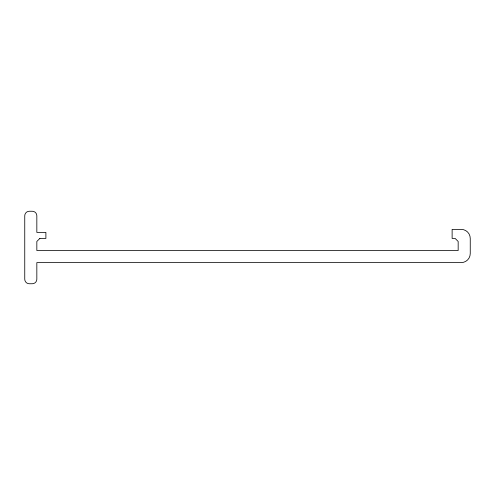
<?xml version="1.0" encoding="UTF-8"?>
<svg xmlns="http://www.w3.org/2000/svg" width="495" height="495" viewBox="0 0 495 495"><rect width="100%" height="100%" fill="white"/><g stroke="black" fill="none" stroke-linecap="round" stroke-linejoin="round"><path stroke-width="0.74" d="M39.854 238.442L36.834 241.461L36.834 250.519L458.166 250.519L458.166 241.461L455.146 238.442L452.127 238.442L452.127 229.377L461.192 229.377A9.059 9.059 0 0 1 470.25 238.442L470.25 253.539A9.059 9.059 0 0 1 461.192 262.604L36.834 262.604L36.834 279.211A4.529 4.529 0 0 1 32.299 283.746L29.279 283.746A4.529 4.529 0 0 1 24.75 279.211L24.75 215.789A4.529 4.529 0 0 1 29.279 211.254L32.299 211.254A4.529 4.529 0 0 1 36.834 215.789L36.834 232.396L45.893 232.396L45.893 238.442L39.854 238.442"/></g></svg>
